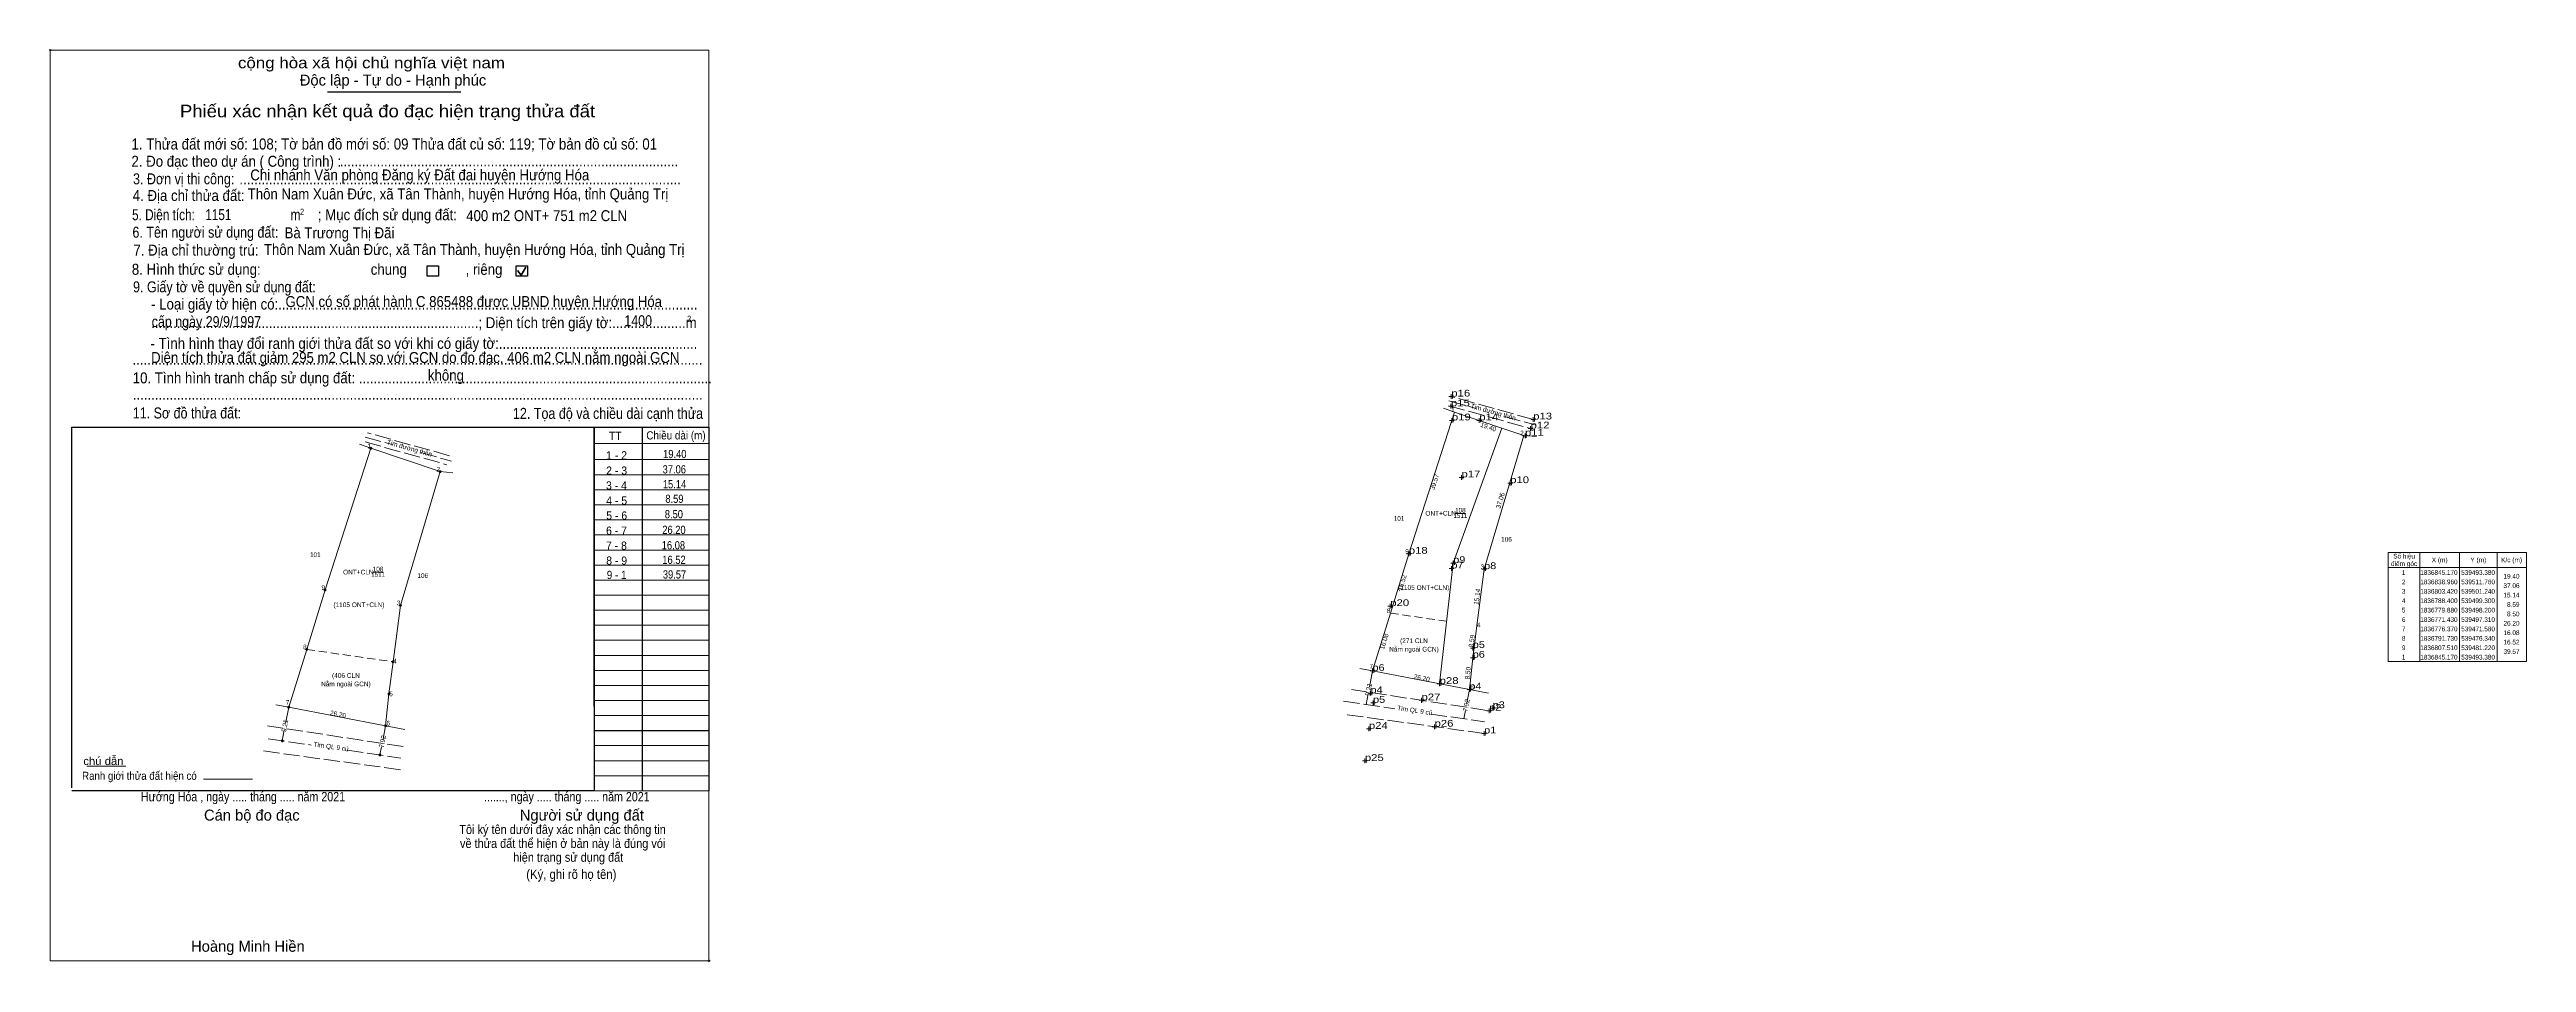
# Model space of a CAD drawing. Header units: metres. Extents: x 539120 to 539778, y 1836699 to 1836942.
import ezdxf
from ezdxf.enums import TextEntityAlignment as Align

# ---------------------------------------------------------------- set-up
doc = ezdxf.new("R2010")
doc.units = ezdxf.units.M
doc.header["$LTSCALE"] = 0.72
doc.header["$PDMODE"] = 32
doc.header["$PDSIZE"] = 0.36
doc.linetypes.add('LONG_DASHED', pattern=[7.5, 6, -1.5])
doc.linetypes.add('MEDIUM_DASHED', pattern=[4.5, 3, -1.5])
for name, color, linetype, lineweight in [('1', 7, 'Continuous', 13), ('10', 7, 'Continuous', 13), ('15', 7, 'LONG_DASHED', 13), ('17', 7, 'Continuous', 13), ('2', 7, 'Continuous', 25), ('22', 7, 'Continuous', 13), ('29', 7, 'Continuous', 13), ('30', 7, 'Continuous', 13), ('6', 7, 'Continuous', 13), ('63', 7, 'Continuous', 13), ('7', 7, 'Continuous', 13)]:
    doc.layers.add(name, color=color, linetype=linetype, lineweight=lineweight)
doc.layers.add('12', color=7, linetype='Continuous')

msp = doc.modelspace()

# ---------------------------------------------------------------- hatches: boundary and pattern name
at = {"layer": '15'}
for points in [[(539205.76, 1836835.54, 1), (539205.26, 1836835.54, 1)], [(539224.14, 1836829.33, 1), (539223.64, 1836829.33, 1)], [(539193.6, 1836797.88, 1), (539193.1, 1836797.88, 1)], [(539213.62, 1836793.79, 1), (539213.12, 1836793.79, 1)], [(539188.72, 1836782.1, 1), (539188.22, 1836782.1, 1)], [(539211.68, 1836778.77, 1), (539211.18, 1836778.77, 1)], [(539210.58, 1836770.25, 1), (539210.08, 1836770.25, 1)], [(539183.96, 1836766.74, 1), (539183.46, 1836766.74, 1)], [(539182.24, 1836757.78, 1), (539181.74, 1836757.78, 1)], [(539209.69, 1836761.8, 1), (539209.19, 1836761.8, 1)], [(539208.19, 1836754.02, 1), (539207.69, 1836754.02, 1)]]:
    msp.add_hatch(color=256, dxfattribs=at).paths.add_polyline_path(points)

# ---------------------------------------------------------------- linework, layer by layer
at = {"layer": '1'}
msp.add_lwpolyline([(539205.51, 1836835.54), (539223.89, 1836829.33), (539213.37, 1836793.79), (539211.43, 1836778.77), (539210.33, 1836770.25), (539209.44, 1836761.8), (539183.71, 1836766.74), (539188.47, 1836782.1), (539193.35, 1836797.88)], close=True, dxfattribs=at)
at = {"layer": '10'}
for p, q in [((539481.22, 1836807.51), (539493.38, 1836845.17)), ((539193.35, 1836797.88), (539205.51, 1836835.54)), ((539223.89, 1836829.33), (539205.51, 1836835.54)), ((539498.2, 1836779.88), (539497.31, 1836771.43)), ((539210.33, 1836770.25), (539209.44, 1836761.8))]:
    msp.add_line(p, q, dxfattribs=at)
for points in [[(539511.76, 1836838.96), (539505.93, 1836840.92), (539493.38, 1836845.17)], [(539501.24, 1836803.42), (539499.3, 1836788.4), (539498.2, 1836779.88)], [(539213.37, 1836793.79), (539211.43, 1836778.77), (539210.33, 1836770.25)]]:
    msp.add_lwpolyline(points, dxfattribs=at)
at = {"layer": '15'}
for p, q in [((539514.26, 1836843.19), (539492.52, 1836849.29)), ((539491.84, 1836846.86), (539513.58, 1836840.8)), ((539491.88, 1836848.16), (539499.06, 1836846.15)), ((539506.68, 1836844.02), (539514.78, 1836841.75)), ((539203.97, 1836837.23), (539225.71, 1836831.17)), ((539204.01, 1836838.53), (539211.19, 1836836.52)), ((539226.39, 1836833.56), (539204.65, 1836839.66)), ((539218.81, 1836834.39), (539226.91, 1836832.12)), ((539501.98, 1836765.88), (539465.97, 1836771.41)), ((539463.87, 1836768.28), (539477.54, 1836766.3)), ((539501.23, 1836759.74), (539464.63, 1836764.75)), ((539487.08, 1836764.91), (539501.34, 1836762.84)), ((539214.11, 1836756.25), (539178.1, 1836761.78)), ((539178.28, 1836758.32), (539189.67, 1836756.67)), ((539213.36, 1836750.11), (539176.76, 1836755.12)), ((539199.21, 1836755.28), (539213.47, 1836753.21))]:
    msp.add_line(p, q, dxfattribs=at)
at = {"layer": '15', "linetype": 'Continuous'}
for p, q in [((539493.38, 1836845.17), (539490.41, 1836846.23)), ((539205.51, 1836835.54), (539202.54, 1836836.6)), ((539501.24, 1836803.42), (539511.76, 1836838.96)), ((539511.76, 1836838.96), (539515.16, 1836838.64)), ((539213.37, 1836793.79), (539223.89, 1836829.33)), ((539223.89, 1836829.33), (539227.29, 1836829.01)), ((539497.31, 1836771.43), (539502.4, 1836770.45)), ((539209.44, 1836761.8), (539214.53, 1836760.82))]:
    msp.add_line(p, q, dxfattribs=at)
at = {"layer": '15', "linetype": 'MEDIUM_DASHED'}
for p, q in [((539476.34, 1836791.73), (539491.29, 1836789.56)), ((539188.47, 1836782.1), (539211.43, 1836778.77))]:
    msp.add_line(p, q, dxfattribs=at)
at = {"layer": '15', "linetype": 'Continuous'}
for points in [[(539481.22, 1836807.51), (539476.34, 1836791.73), (539471.58, 1836776.37)], [(539193.35, 1836797.88), (539188.47, 1836782.1), (539183.71, 1836766.74)], [(539468.19, 1836777.02), (539471.58, 1836776.37), (539497.31, 1836771.43)], [(539180.32, 1836767.39), (539183.71, 1836766.74), (539209.44, 1836761.8)]]:
    msp.add_lwpolyline(points, dxfattribs=at)
at = {"layer": '15', "linetype": 'MEDIUM_DASHED'}
for centre in [(539205.51, 1836835.54), (539205.51, 1836835.54), (539223.89, 1836829.33), (539193.35, 1836797.88), (539213.37, 1836793.79), (539188.47, 1836782.1), (539211.43, 1836778.77), (539210.33, 1836770.25), (539183.71, 1836766.74), (539181.99, 1836757.78), (539209.44, 1836761.8), (539207.94, 1836754.02)]:
    msp.add_circle(centre, 0.25, dxfattribs=at)
at = {"layer": '17'}
msp.add_line((539130.11, 1836751.06), (539140.43, 1836751.06), dxfattribs=at)
at = {"layer": '2'}
for p, q in [((539194.04, 1836930.24), (539229.43, 1836930.24)), ((539264.85, 1836841.17), (539264.85, 1836744.5)), ((539264.85, 1836744.5), (539126.05, 1836744.5))]:
    msp.add_line(p, q, dxfattribs=at)
at = {"layer": '2', "lineweight": 35}
for p, q in [((539244.45, 1836882.81), (539245.45, 1836881.52)), ((539245.45, 1836881.52), (539246.66, 1836883.68))]:
    msp.add_line(p, q, dxfattribs=at)
at = {"layer": '2', "lineweight": 13}
msp.add_lwpolyline([(539120.35, 1836941.34), (539295.32, 1836941.34), (539295.32, 1836699.33), (539120.35, 1836699.33)], close=True, dxfattribs=at)
at = {"layer": '2'}
for points in [[(539220.46, 1836884.06), (539223.47, 1836884.06), (539223.47, 1836881.26), (539220.46, 1836881.26)], [(539244.1, 1836884.06), (539247.11, 1836884.06), (539247.11, 1836881.26), (539244.1, 1836881.26)]]:
    msp.add_lwpolyline(points, close=True, dxfattribs=at)
msp.add_lwpolyline([(539126.05, 1836745.28), (539126.05, 1836841.17), (539264.85, 1836841.17)], dxfattribs=at)
for p in [(539120.35, 1836941.34), (539295.32, 1836699.33)]:
    msp.add_point(p, dxfattribs=at)
at = {"layer": '22'}
msp.add_line((539493.03, 1836805.03), (539505.93, 1836840.92), dxfattribs=at)
at = {"layer": '29'}
msp.add_line((539493.03, 1836805.03), (539489.42, 1836772.94), dxfattribs=at)
at = {"layer": '30', "lineweight": 25}
for p, q in [((539264.85, 1836766.97), (539264.85, 1836841.17)), ((539277.58, 1836841.17), (539277.58, 1836744.5))]:
    msp.add_line(p, q, dxfattribs=at)
at = {"layer": '30'}
for p, q in [((539264.85, 1836836.8), (539295.32, 1836836.8)), ((539264.85, 1836832.56), (539295.32, 1836832.56)), ((539264.77, 1836828.48), (539295.24, 1836828.48)), ((539264.85, 1836824.51), (539295.32, 1836824.51)), ((539264.85, 1836820.5), (539295.32, 1836820.5)), ((539264.85, 1836816.5), (539295.32, 1836816.5)), ((539264.85, 1836812.5), (539295.32, 1836812.5)), ((539264.85, 1836808.5), (539295.32, 1836808.5)), ((539264.85, 1836804.5), (539295.32, 1836804.5)), ((539264.85, 1836800.5), (539295.32, 1836800.5)), ((539264.85, 1836796.5), (539295.32, 1836796.5)), ((539264.85, 1836792.5), (539295.32, 1836792.5)), ((539264.85, 1836788.5), (539295.32, 1836788.5)), ((539264.85, 1836784.5), (539295.32, 1836784.5)), ((539264.85, 1836780.5), (539295.32, 1836780.5)), ((539264.85, 1836776.5), (539295.32, 1836776.5)), ((539264.85, 1836772.5), (539295.32, 1836772.5)), ((539264.85, 1836768.5), (539295.32, 1836768.5)), ((539264.85, 1836764.5), (539295.32, 1836764.5)), ((539264.85, 1836760.5), (539295.32, 1836760.5)), ((539264.85, 1836760.48), (539295.32, 1836760.48)), ((539264.85, 1836756.5), (539295.32, 1836756.5)), ((539264.85, 1836752.5), (539295.32, 1836752.5)), ((539264.85, 1836748.5), (539295.32, 1836748.5)), ((539264.85, 1836744.5), (539295.32, 1836744.5))]:
    msp.add_line(p, q, dxfattribs=at)
at = {"layer": '30', "lineweight": 25}
msp.add_lwpolyline([(539264.85, 1836841.17), (539295.32, 1836841.17), (539295.33, 1836744.5)], dxfattribs=at)
at = {"layer": '6'}
msp.add_line((539161.06, 1836747.59), (539174.08, 1836747.59), dxfattribs=at)
at = {"layer": '63'}
for p, q in [((539493.6, 1836818.22), (539496.27, 1836818.22)), ((539206.12, 1836802.59), (539208.79, 1836802.59)), ((539741.4, 1836803.86), (539778.1, 1836803.86)), ((539749.8, 1836807.86), (539749.8, 1836778.86)), ((539760.3, 1836807.86), (539760.3, 1836778.86)), ((539770.3, 1836807.86), (539770.3, 1836778.86)), ((539470.74, 1836772.01), (539471.58, 1836776.37)), ((539469.86, 1836767.41), (539470.4, 1836770.24)), ((539496.62, 1836767.85), (539497.31, 1836771.43)), ((539182.87, 1836762.38), (539183.71, 1836766.74)), ((539495.81, 1836763.65), (539496.24, 1836765.86)), ((539181.99, 1836757.78), (539182.53, 1836760.61)), ((539208.75, 1836758.22), (539209.44, 1836761.8)), ((539207.94, 1836754.02), (539208.37, 1836756.23))]:
    msp.add_line(p, q, dxfattribs=at)
msp.add_lwpolyline([(539741.4, 1836807.86), (539778.1, 1836807.86), (539778.1, 1836778.86), (539741.4, 1836778.86)], close=True, dxfattribs=at)
at = {"layer": '7'}
for p, q in [((539493.14, 1836849.29), (539491.89, 1836849.29)), ((539492.52, 1836848.67), (539492.52, 1836849.91)), ((539493.03, 1836846.7), (539491.78, 1836846.7)), ((539493.29, 1836842.95), (539492.04, 1836842.95)), ((539492.41, 1836846.07), (539492.41, 1836847.32)), ((539492.66, 1836842.33), (539492.66, 1836843.57)), ((539500.58, 1836842.95), (539499.33, 1836842.95)), ((539499.95, 1836842.33), (539499.95, 1836843.58)), ((539514.89, 1836843.19), (539513.64, 1836843.19)), ((539514.26, 1836842.56), (539514.26, 1836843.81)), ((539512.71, 1836838.85), (539511.46, 1836838.85)), ((539512.09, 1836838.23), (539512.09, 1836839.47)), ((539514.21, 1836840.8), (539512.96, 1836840.8)), ((539513.58, 1836840.18), (539513.58, 1836841.42)), ((539495.83, 1836827.81), (539494.58, 1836827.81)), ((539495.21, 1836827.18), (539495.21, 1836828.43)), ((539508.76, 1836826.27), (539507.52, 1836826.27)), ((539508.14, 1836825.65), (539508.14, 1836826.9)), ((539481.85, 1836807.51), (539480.6, 1836807.51)), ((539481.22, 1836806.89), (539481.22, 1836808.14)), ((539493.15, 1836803.61), (539491.91, 1836803.61)), ((539493.65, 1836805.03), (539492.4, 1836805.03)), ((539492.53, 1836802.98), (539492.53, 1836804.23)), ((539493.03, 1836804.4), (539493.03, 1836805.65)), ((539501.86, 1836803.42), (539500.62, 1836803.42)), ((539501.24, 1836802.79), (539501.24, 1836804.04)), ((539476.92, 1836793.59), (539475.68, 1836793.59)), ((539476.3, 1836792.96), (539476.3, 1836794.21)), ((539498.21, 1836781.82), (539498.21, 1836783.07)), ((539472.2, 1836776.37), (539470.95, 1836776.37)), ((539471.58, 1836775.75), (539471.58, 1836776.99)), ((539498.83, 1836779.88), (539497.58, 1836779.88)), ((539498.84, 1836782.45), (539497.59, 1836782.45)), ((539498.2, 1836779.26), (539498.2, 1836780.51)), ((539471.68, 1836770.43), (539470.43, 1836770.43)), ((539471.06, 1836769.81), (539471.06, 1836771.05)), ((539490.05, 1836772.9), (539488.8, 1836772.9)), ((539489.42, 1836772.27), (539489.42, 1836773.52)), ((539497.94, 1836771.43), (539496.69, 1836771.43)), ((539497.31, 1836770.8), (539497.31, 1836772.05)), ((539472.35, 1836767.88), (539471.1, 1836767.88)), ((539471.72, 1836767.26), (539471.72, 1836768.51)), ((539485.22, 1836768.55), (539483.98, 1836768.55)), ((539484.6, 1836767.92), (539484.6, 1836769.17)), ((539503.2, 1836765.79), (539501.95, 1836765.79)), ((539502.58, 1836765.16), (539502.58, 1836766.41)), ((539504.14, 1836766.46), (539502.89, 1836766.46)), ((539503.52, 1836765.83), (539503.52, 1836767.08)), ((539471.24, 1836760.97), (539470, 1836760.97)), ((539470.62, 1836760.35), (539470.62, 1836761.6)), ((539488.68, 1836761.54), (539487.43, 1836761.54)), ((539488.06, 1836760.91), (539488.06, 1836762.16)), ((539501.86, 1836759.74), (539500.61, 1836759.74)), ((539501.23, 1836759.12), (539501.23, 1836760.36)), ((539470.17, 1836752.43), (539468.92, 1836752.43)), ((539469.55, 1836751.81), (539469.55, 1836753.06))]:
    msp.add_line(p, q, dxfattribs=at)

# ---------------------------------------------------------------- texts
at = {"layer": '1'}
for s, width, p in [('ONT+CLN', 0.95, (539489.68, 1836817.64)), ('1511', 0.8, (539494.92, 1836817.02)), ('108', 0.85, (539494.915, 1836818.44)), ('ONT+CLN', 0.95, (539202.2, 1836802.01)), ('1511', 0.8, (539207.44, 1836801.39)), ('108', 0.85, (539207.435, 1836802.81)), ('(1105 ONT+CLN)', 0.95, (539485.18, 1836797.88)), ('(1105 ONT+CLN)', 0.95, (539202.36, 1836793.32)), ('Nằm ngoài GCN)', 0.9, (539482.6, 1836781.51)), ('(271 CLN', 0.95, (539482.6, 1836783.76)), ('Nằm ngoài GCN)', 0.9, (539198.89, 1836772.27)), ('(406 CLN', 0.95, (539198.89, 1836774.52))]:
    msp.add_text(s, height=1.25, dxfattribs=dict(at, width=width)).set_placement(p, align=Align.CENTER)
at = {"layer": '10'}
for s, height, width, p in [('2 - 3', 2.182, 0.95, (539270.8, 1836828.52)), ('1 - 2', 2.182, 0.95, (539270.785, 1836832.57)), ('3 - 4', 2.182, 0.95, (539270.76, 1836824.57)), ('4 - 5', 2.182, 0.95, (539270.82, 1836820.54)), ('5 - 6', 2.182, 0.95, (539270.82, 1836816.57)), ('7 - 8', 2.182, 0.95, (539270.75, 1836808.57)), ('6 - 7', 2.182, 0.95, (539270.775, 1836812.55)), ('8 - 9', 2.18, 0.95, (539270.81, 1836804.6)), ('9 - 1', 2.18, 0.9, (539270.81, 1836800.8))]:
    msp.add_text(s, height=height, dxfattribs=dict(at, width=width)).set_placement(p, align=Align.CENTER)
at = {"layer": '12'}
for s, width, p in [('p15', 1.25, (539492.41, 1836846.7)), ('p16', 1.25, (539492.52, 1836849.29)), ('p19', 1.25, (539492.66, 1836842.95)), ('p14', 1.25, (539499.95, 1836842.95)), ('p12', 1.25, (539513.58, 1836840.8)), ('p13', 1.25, (539514.26, 1836843.19)), ('p11', 1.25, (539512.09, 1836838.85)), ('p17', 1.25, (539495.21, 1836827.81)), ('p10', 1.25, (539508.14, 1836826.27)), ('p18', 1.25, (539481.22, 1836807.51)), ('p7', 1.2, (539492.53, 1836803.61)), ('p9', 1.2, (539493.03, 1836805.03)), ('p8', 1.2, (539501.24, 1836803.42)), ('p20', 1.25, (539476.3, 1836793.59)), ('p5', 1.2, (539498.21, 1836782.45)), ('p6', 1.2, (539471.58, 1836776.37)), ('p6', 1.2, (539498.2, 1836779.88)), ('p4', 1.2, (539471.06, 1836770.43)), ('p5', 1.2, (539471.72, 1836767.88)), ('p27', 1.25, (539484.6, 1836768.55)), ('p28', 1.25, (539489.42, 1836772.9)), ('p4', 1.2, (539497.31, 1836771.43)), ('p26', 1.25, (539488.06, 1836761.54)), ('p2', 1.2, (539502.58, 1836765.79)), ('p3', 1.2, (539503.52, 1836766.46)), ('p24', 1.25, (539470.62, 1836760.97)), ('p1', 1.2, (539501.23, 1836759.74)), ('p25', 1.25, (539469.55, 1836752.43))]:
    msp.add_text(s, height=1.8, dxfattribs=dict(at, width=width)).set_placement(p)
at = {"layer": '15', "width": 0.95}
for p in [(539503.4965, 1836844.5798), (539215.6265, 1836834.9498)]:
    msp.add_text('Tim đường thôn', height=1.25, rotation=344.362, dxfattribs=at).set_placement(p, align=Align.CENTER)
at = {"layer": '15'}
for s, width, p in [('101', 0.8, (539478.63, 1836816.26)), ('106', 0.85, (539507.175, 1836810.71)), ('101', 0.8, (539190.76, 1836806.63)), ('106', 0.85, (539219.305, 1836801.08))]:
    msp.add_text(s, height=1.25, dxfattribs=dict(at, width=width)).set_placement(p, align=Align.CENTER)
at = {"layer": '2'}
for s, height, width, p in [('cộng hòa xã hội chủ nghĩa việt nam', 2.921, 1.15, (539170.22, 1836936.54)), ('1. Thửa đất mới số: 108; Tờ bản đồ mới số: 09 Thửa đất củ số: 119; Tờ bản đồ củ số: 01', 2.93, 0.9, (539141.93, 1836914.94)), ('2. Đo đạc theo dự án ( Công trình) : ', 2.922, 0.9, (539141.93, 1836910.36)), ('3. Đơn vị thi công:', 2.922, 0.85, (539142.35, 1836905.69)), ('Chi nhánh Văn phòng Đăng ký Đất đai huyện Hướng Hóa', 2.92, 0.9, (539173.5, 1836906.73)), ('............................................................................................', 2.922, 0.9, (539197.29, 1836910.46)), ('4. Địa chỉ thửa đất:', 2.922, 0.9, (539142.27, 1836901.26)), ('........................................................................................................................', 2.922, 0.9, (539170.59, 1836905.69)), ('Thôn Nam Xuân Đức, xã Tân Thành, huyện Hướng Hóa, tỉnh Quảng Trị', 2.91, 0.9, (539172.81, 1836901.67)), ('5. Diện tích:', 2.922, 0.8, (539142.09, 1836896.15)), ('6. Tên người sử dụng đất:', 2.922, 0.85, (539142.19, 1836891.5)), ('1151', 2.91, 0.8, (539161.55, 1836896.18)), ('m', 2.921, 0.8, (539184.21, 1836896.15)), ('2', 1.669, 0.8, (539186.7, 1836897.54)), ('; Mục đích sử dụng đất:', 2.921, 0.9, (539191.44, 1836896.15)), ('400 m2 ONT+ 751 m2 CLN', 2.91, 0.9, (539230.85, 1836895.9)), ('7. Địa chỉ thường trú:', 2.922, 0.9, (539142.45, 1836886.74)), ('Thôn Nam Xuân Đức, xã Tân Thành, huyện Hướng Hóa, tỉnh Quảng Trị', 2.91, 0.9, (539177.11, 1836886.92)), ('Bà Trương Thị Đãi', 2.91, 0.9, (539182.61, 1836891.34)), ('8. Hình thức sử dụng:', 2.922, 0.9, (539142.03, 1836881.64)), ('chung                , riêng', 2.921, 0.9, (539205.49, 1836881.64)), ('9. Giấy tờ về quyền sử dụng đất:', 2.922, 0.85, (539142.35, 1836876.98)), ('     - Loại giấy tờ hiện có:..................................................................................................................', 2.921, 0.9, (539142.27, 1836872.41)), ('GCN có số phát hành C 865488 được UBND huyện Hướng Hóa ', 2.91, 0.9, (539182.85, 1836873.08)), ('cấp ngày 29/9/1997', 2.91, 0.85, (539147.31, 1836867.75)), ('     .........................................................................................; Diện tích trên giấy tờ:....................m', 2.921, 0.9, (539142.27, 1836867.46)), ('1400', 2.91, 0.85, (539272.85, 1836867.98)), ('2', 1.669, 0.8, (539289.52, 1836869.11)), ('     - Tình hình thay đổi ranh giới thửa đất so với khi có giấy tờ:......................................................', 2.921, 0.9, (539142.11, 1836861.96)), ('Diện tích thửa đất giảm 295 m2 CLN so với GCN do đo đạc. 406 m2 CLN nằm ngoài GCN', 2.91, 0.9, (539147.15, 1836858.2)), ('...........................................................................................................................................................', 2.921, 0.9, (539142.19, 1836857.72)), ('10. Tình hình tranh chấp sử dụng đất: ................................................................................................', 2.922, 0.9, (539142.27, 1836852.79)), ('không', 2.921, 0.9, (539220.67, 1836853.5)), ('...........................................................................................................................................................', 2.921, 0.9, (539142.27, 1836848.47)), ('11. Sơ đồ thửa đất:', 2.922, 0.85, (539142.27, 1836843.46)), ('12. Tọa độ và chiều dài cạnh thửa', 2.928, 0.85, (539243.25, 1836843.35)), ('Hướng Hóa , ngày ..... tháng ..... năm 2021', 2.496, 0.85, (539144.45, 1836741.7)), ('......., ngày ..... tháng ..... năm 2021', 2.496, 0.85, (539235.57, 1836741.7)), ('(Ký, ghi rõ họ tên)', 2.503, 0.9, (539246.8, 1836721.08))]:
    msp.add_text(s, height=height, dxfattribs=dict(at, width=width)).set_placement(p)
for s, height, p in [('Độc lập - Tự do - Hạnh phúc', 2.921, (539186.64, 1836931.93)), ('Cán bộ đo đạc', 2.921, (539161.2, 1836736.58)), ('Người sử dụng đất', 2.921, (539245.07, 1836736.58)), ('Hoàng Minh Hiền', 2.92, (539157.77, 1836701.72))]:
    msp.add_text(s, height=height, dxfattribs=at).set_placement(p)
for s, height, width, p in [('Phiếu xác nhận kết quả đo đạc hiện trạng thửa đất', 3.337, 1.1, (539209.95, 1836923.5)), ('Tôi ký tên dưới đây xác nhận các thông tin', 2.413, 0.9, (539256.44, 1836733.02)), ('về thửa đất thể hiện ở bản này là đúng vói', 2.413, 0.9, (539256.47, 1836729.32)), ('hiện trạng sử dụng đất', 2.413, 0.9, (539257.945, 1836725.64))]:
    msp.add_text(s, height=height, dxfattribs=dict(at, width=width)).set_placement(p, align=Align.CENTER)
msp.add_text('.', height=0.8346, dxfattribs=at).set_placement((539295.2837, 1836698.87), align=Align.CENTER)
at = {"layer": '30'}
for s, height, width, p in [('TT', 2.176, 0.95, (539268.75, 1836837.75)), ('Chiều dài (m)', 2.182, 0.9, (539278.69, 1836837.88))]:
    msp.add_text(s, height=height, dxfattribs=dict(at, width=width)).set_placement(p)
at = {"layer": '6'}
for s, width, p in [('Ranh giới thửa đất hiện có ', 0.9, (539128.82, 1836747.42)), ('chú dẫn', 1.05, (539129.14, 1836751.34))]:
    msp.add_text(s, height=2.138, dxfattribs=dict(at, width=width)).set_placement(p)
at = {"layer": '63'}
for s, height, width, p in [(' 1', 1.25, 0.75, (539493.38, 1836845.17)), (' 1', 1.25, 0.75, (539205.51, 1836835.54)), (' 2', 1.25, 0.85, (539511.76, 1836838.96)), (' 2', 1.25, 0.85, (539223.89, 1836829.33)), ('37.06', 2.18, 0.85, (539289.22, 1836828.85)), ('19.40', 2.18, 0.85, (539289.35, 1836832.93)), ('15.14', 2.18, 0.85, (539289.28, 1836824.89)), ('8.59', 2.18, 0.85, (539288.57, 1836821.02)), ('8.50', 2.18, 0.85, (539288.42, 1836816.93)), ('16.08', 2.18, 0.85, (539288.99, 1836808.67)), ('26.20', 2.18, 0.85, (539289.13, 1836812.77)), ('16.52', 2.18, 0.85, (539289.14, 1836804.8)), ('39.57', 2.18, 0.85, (539289.28, 1836800.92)), (' 9', 1.25, 0.85, (539481.22, 1836807.51)), (' 3', 1.25, 0.8, (539501.24, 1836803.42)), (' 9', 1.25, 0.85, (539193.35, 1836797.88)), ('37.06', 1.25, 0.85, (539776.25, 1836798.39)), ('19.40', 1.25, 0.85, (539776.25, 1836800.89)), ('15.14', 1.25, 0.85, (539776.25, 1836795.89)), (' 3', 1.25, 0.8, (539213.37, 1836793.79)), (' 8', 1.25, 0.8, (539476.34, 1836791.73)), ('26.20', 1.25, 0.85, (539776.25, 1836788.39)), ('8.59', 1.25, 0.85, (539776.25, 1836793.39)), ('8.50', 1.25, 0.85, (539776.25, 1836790.89)), (' 8', 1.25, 0.8, (539188.47, 1836782.1)), (' 4', 1.25, 0.85, (539500.29, 1836787.97)), ('16.08', 1.25, 0.85, (539776.25, 1836785.89)), ('16.52', 1.25, 0.85, (539776.25, 1836783.39)), (' 4', 1.25, 0.85, (539212.42, 1836778.34)), (' 7', 1.25, 0.8, (539471.72, 1836776.98)), (' 5', 1.25, 0.8, (539498.91, 1836779.32)), ('39.57', 1.25, 0.85, (539776.25, 1836780.89)), (' 5', 1.25, 0.8, (539211.35, 1836769.64)), (' 6', 1.25, 0.85, (539498.49, 1836771.48)), (' 7', 1.25, 0.8, (539183.85, 1836767.35)), (' 6', 1.25, 0.85, (539210.62, 1836761.85))]:
    msp.add_text(s, height=height, dxfattribs=dict(at, width=width)).set_placement(p, align=Align.RIGHT)
msp.add_text('19.40', height=1.25, rotation=341.332, dxfattribs=at).set_placement((539502.1599, 1836840.6213), align=Align.CENTER)
for s, rotation, width, p in [('39.57', 72.105, 0.95, (539488.6428, 1836826.398)), ('37.06', 73.511, 0.95, (539506.1261, 1836821.4626)), ('16.52', 72.816, 0.95, (539480.0323, 1836799.6653)), ('15.14', 82.64, 0.9, (539500.0035, 1836795.9849)), ('16.08', 72.782, 0.95, (539475.2473, 1836783.995)), ('8.59', 82.643, 0.9, (539498.5691, 1836784.215)), ('8.50', 83.987, 0.9, (539497.5343, 1836775.7245)), ('9.21', 79.133, 0.9, (539471.144, 1836771.3172)), ('26.20', 349.132, 0.9, (539484.5572, 1836773.8758)), ('9.21', 79.133, 0.9, (539183.274, 1836761.6872)), ('26.20', 349.132, 0.9, (539196.6872, 1836764.2458)), ('Tim QL 9 củ', 351.744, 0.95, (539482.7403, 1836765.2633)), ('7.92', 79.087, 0.95, (539497.1076, 1836767.1017)), ('Tim QL 9 củ', 351.744, 0.95, (539194.8703, 1836755.6333)), ('7.92', 79.087, 0.95, (539209.2376, 1836757.4717))]:
    msp.add_text(s, height=1.25, rotation=rotation, dxfattribs=dict(at, width=width)).set_placement(p, align=Align.CENTER)
for s, width, p in [('điểm góc', 0.9, (539745.6, 1836804.24)), ('Số hiệu', 0.85, (539745.6, 1836806.24)), (' 1', 0.75, (539745.25, 1836801.89)), ('1836845.170', 0.85, (539754.85, 1836801.89)), ('X (m)', 0.95, (539755.05, 1836805.24)), ('539493.380', 0.85, (539765.25, 1836801.89)), ('Y (m)', 0.95, (539765.305, 1836805.24)), ('K/c (m)', 0.95, (539774.145, 1836805.24)), (' 3', 0.8, (539745.245, 1836796.89)), (' 2', 0.85, (539745.255, 1836799.39)), ('1836838.960', 0.85, (539754.85, 1836799.39)), ('1836803.420', 0.85, (539754.85, 1836796.89)), ('539511.760', 0.85, (539765.25, 1836799.39)), ('539501.240', 0.85, (539765.25, 1836796.89)), (' 4', 0.85, (539745.25, 1836794.39)), (' 5', 0.8, (539745.255, 1836791.89)), (' 6', 0.85, (539745.255, 1836789.39)), ('1836788.400', 0.85, (539754.85, 1836794.39)), ('1836779.880', 0.85, (539754.85, 1836791.89)), ('1836771.430', 0.85, (539754.85, 1836789.39)), ('539499.300', 0.85, (539765.25, 1836794.39)), ('539498.200', 0.85, (539765.25, 1836791.89)), ('539497.310', 0.85, (539765.25, 1836789.39)), (' 9', 0.85, (539745.25, 1836781.89)), (' 8', 0.8, (539745.255, 1836784.39)), (' 7', 0.8, (539745.255, 1836786.89)), ('1836776.370', 0.85, (539754.85, 1836786.89)), ('1836791.730', 0.85, (539754.85, 1836784.39)), ('1836807.510', 0.85, (539754.85, 1836781.89)), ('539471.580', 0.85, (539765.25, 1836786.89)), ('539476.340', 0.85, (539765.25, 1836784.39)), ('539481.220', 0.85, (539765.25, 1836781.89)), (' 1', 0.75, (539745.25, 1836779.39)), ('1836845.170', 0.85, (539754.85, 1836779.39)), ('539493.380', 0.85, (539765.25, 1836779.39))]:
    msp.add_text(s, height=1.25, dxfattribs=dict(at, width=width)).set_placement(p, align=Align.CENTER)

doc.saveas('drawing.dxf')
